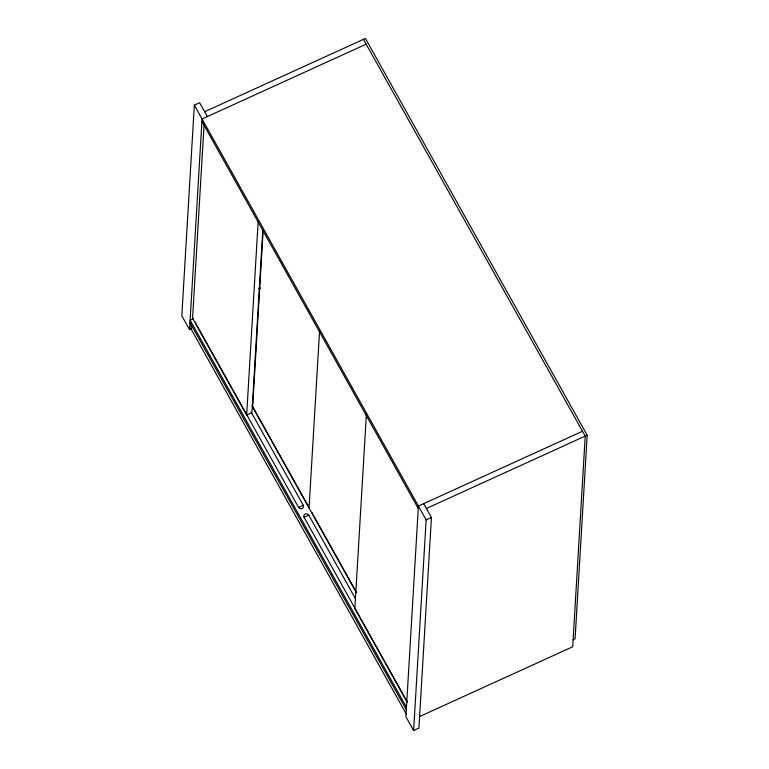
<?xml version="1.0" encoding="UTF-8"?>
<svg xmlns="http://www.w3.org/2000/svg" width="769" height="769" viewBox="0 0 769 769"><rect width="100%" height="100%" fill="white"/><g stroke="black" fill="none" stroke-linecap="round" stroke-linejoin="round"><path stroke-width="1.15" d="M207.351 116.58L199.623 102.758L194.336 105.161L181.82 315.838L189.549 329.661L191.664 328.69M189.549 329.661L202.064 118.984L366.159 44.179M191.337 324.287L191.058 328.969L406.243 713.949M204.141 123.578L192.577 318.231L246.666 415L251.953 412.588L262.806 229.873M246.666 415L258.163 221.539M263.085 231.517L252.645 407.07L356.162 592.255M309.051 507.982L319.558 331.237M366.409 413.876L354.845 608.539L407.186 702.184M423.7 503.647L431.428 517.47L418.913 728.137L413.626 730.55L426.141 519.882L194.336 105.161M204.641 111.736L365.419 38.45L587.18 435.196L575.077 638.847L573.116 639.741M193.375 318.693L190.116 320.173L406.465 707.249M258.576 288.971L260.749 287.981M195.672 322A2.634 2.394 3.4 0 0 195.874 323.711L298.564 507.425L303.246 505.291L251.319 412.395M407.224 701.568A2.634 2.394 3.4 0 1 406.743 700.963L304.053 517.239L308.734 515.105L355.403 598.618M582.508 431.255L418.413 506.05L405.897 716.727L413.626 730.55M426.401 508.482L587.18 435.196M426.141 519.882L431.428 517.47M419.326 716.679L572.703 646.758L585.219 436.09L363.458 39.344M201.92 121.444L418.269 508.511M252.021 405.523L306.283 502.599M312.935 514.499L356.701 592.793M189.962 322.634L406.32 709.7M312.349 513.461A2.634 2.394 3.4 0 1 312.07 512.49M308.013 504.695A2.634 2.394 3.4 0 1 306.869 503.647M304.053 517.239A2.634 2.394 3.4 0 1 305.197 514.038A2.634 2.394 3.4 0 1 308.734 515.105M303.246 505.291A2.634 2.394 3.4 0 1 302.102 508.501A2.634 2.394 3.4 0 1 298.564 507.425"/></g></svg>
